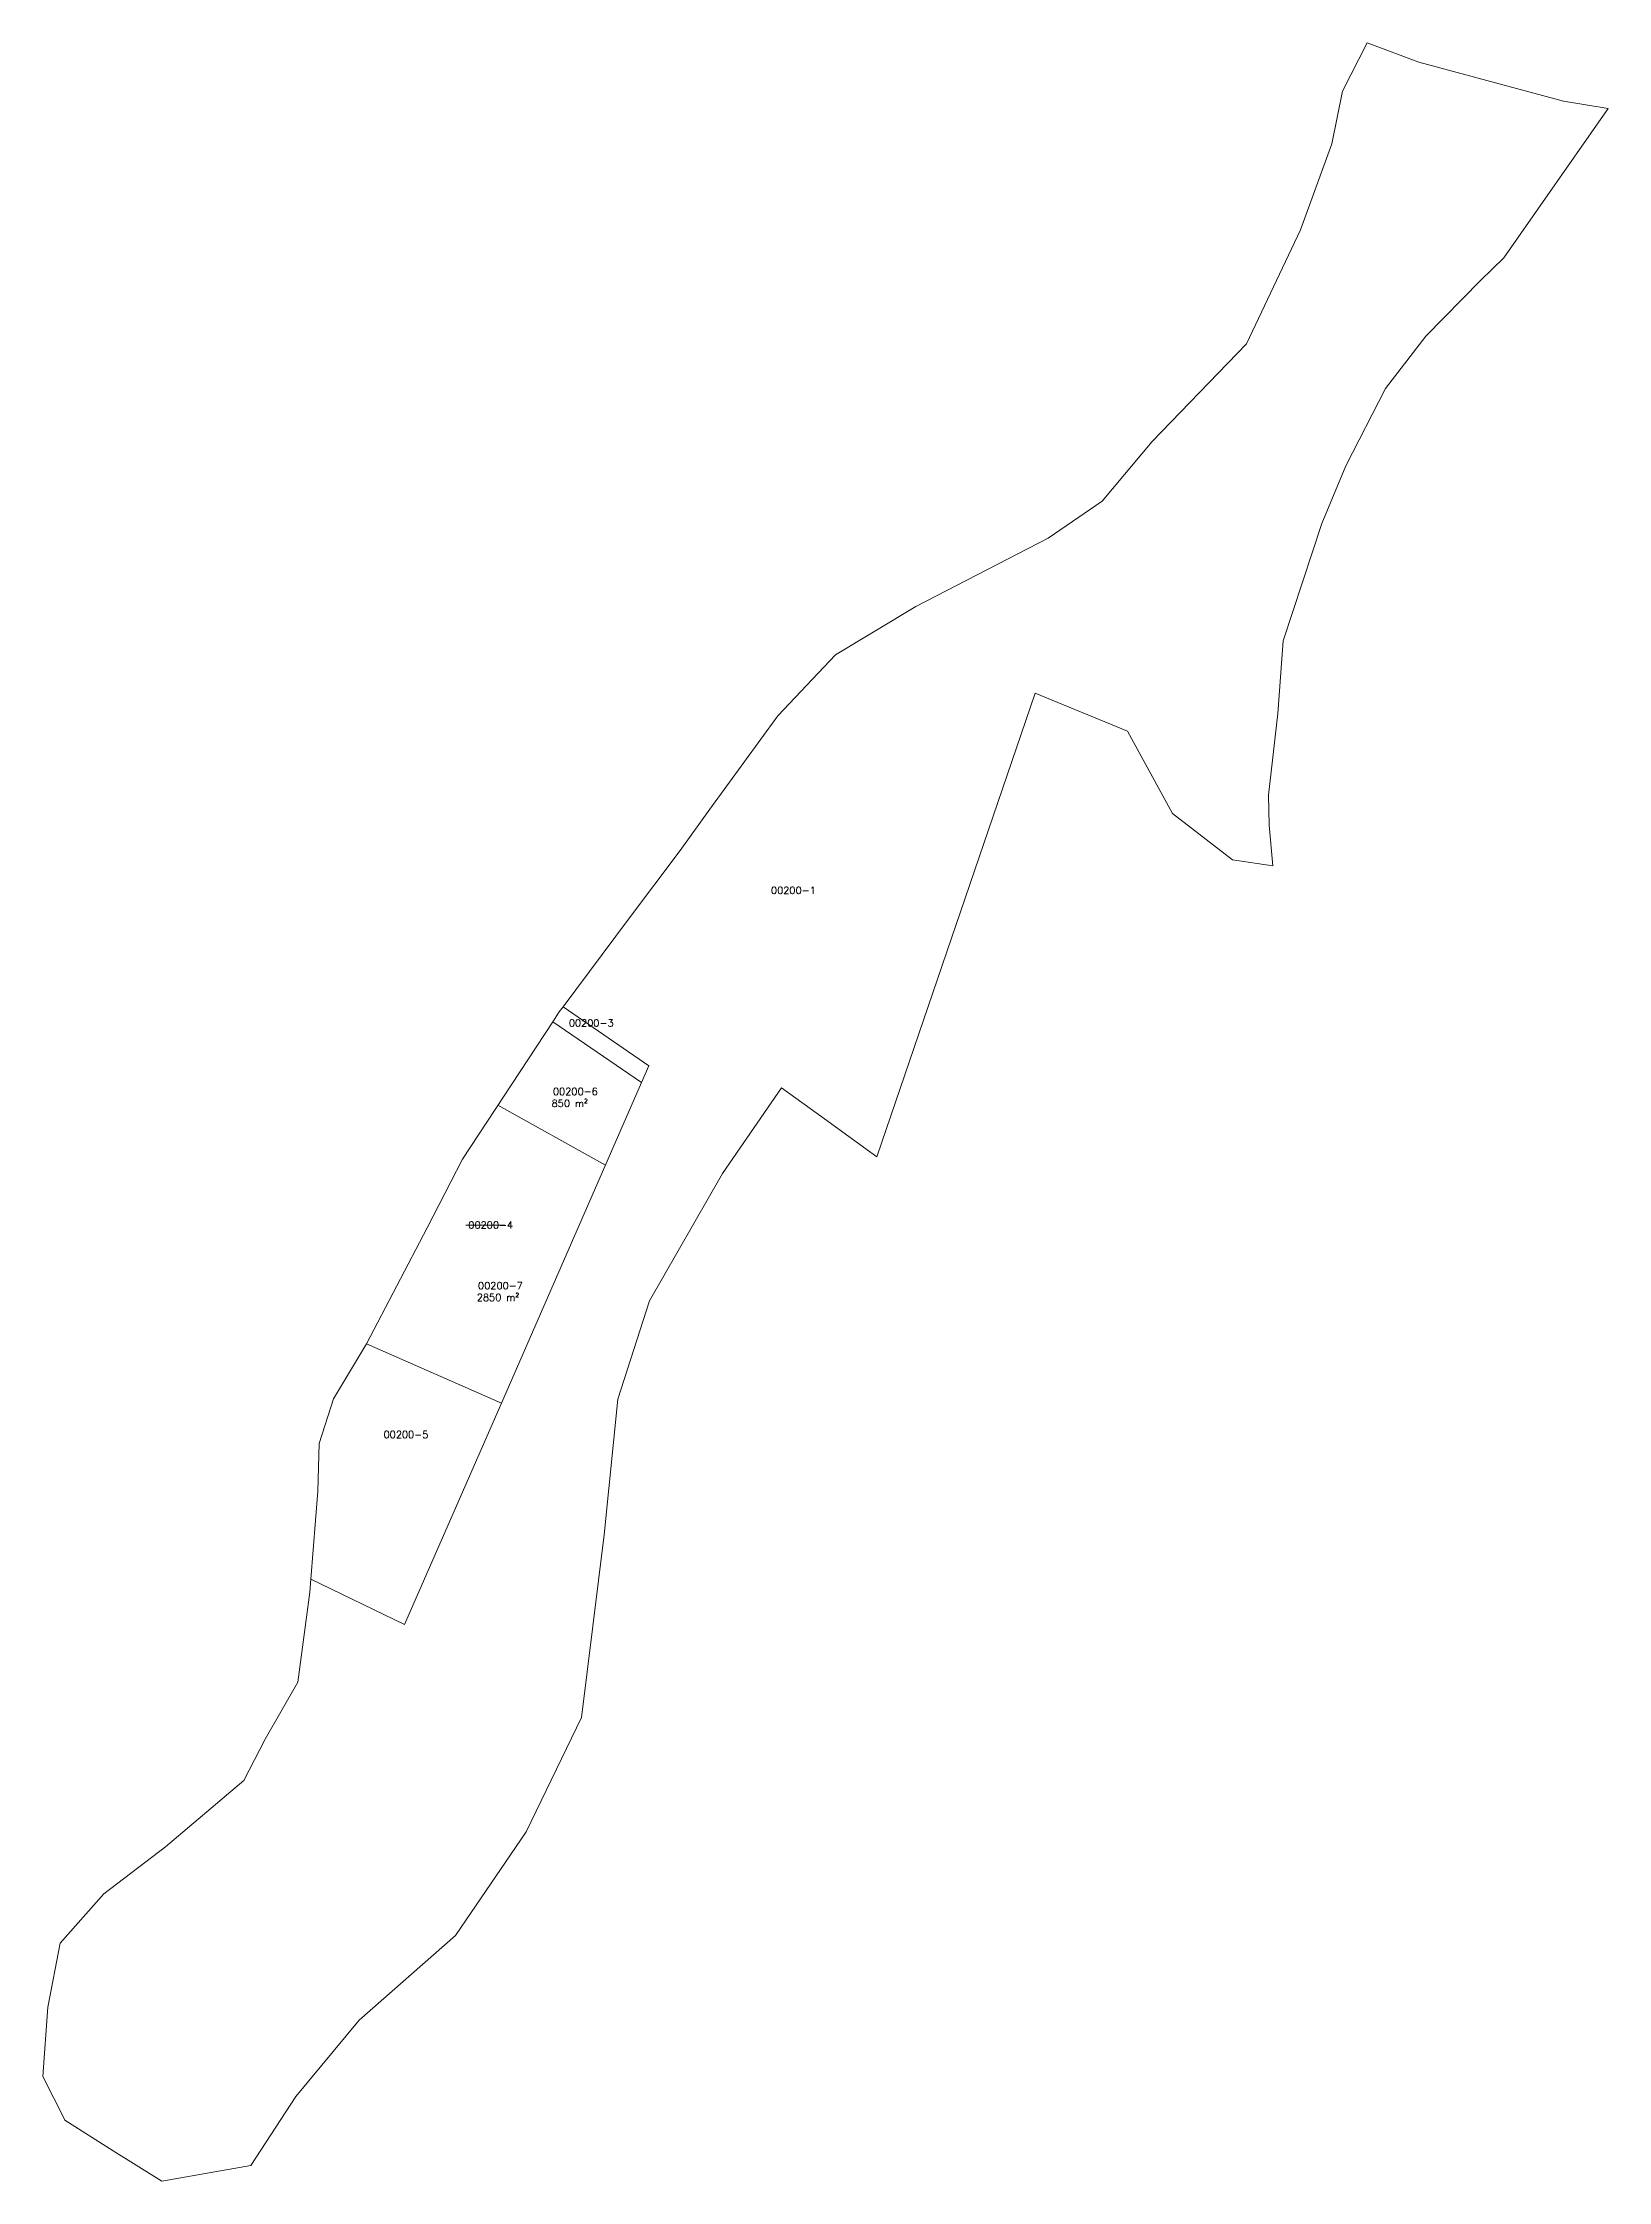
# Model space of a CAD drawing. Header units: metres. Extents: x 7520647 to 7521084, y 4696838 to 4697436.
import ezdxf

# ---------------------------------------------------------------- set-up
doc = ezdxf.new("R2010")
doc.units = ezdxf.units.M
for name, color, linetype, lineweight in [('Ndarjet', 1, 'Continuous', 0), ('Nr Parceles Baze', 7, 'Continuous', 0), ('Parcela Baze', 7, 'Continuous', 0)]:
    doc.layers.add(name, color=color, linetype=linetype, lineweight=lineweight)
doc.styles.get("Standard").update_dxf_attribs({"font": 'simplex.shx'})

msp = doc.modelspace()

# ---------------------------------------------------------------- linework, layer by layer
at = {"layer": 'Ndarjet', "flags": 128}
for points in [[(7520804.01, 4697121.99), (7520773.99, 4697138.7)], [(7520765.06, 4697105.22), (7520775.89, 4697105.22)]]:
    msp.add_lwpolyline(points, dxfattribs=at)
at = {"layer": 'Parcela Baze', "flags": 128}
for points in [[(7520721.75, 4697006.34), (7520747.91, 4696993.7), (7520774.95, 4697055.53), (7520814.09, 4697145.05), (7520816.13, 4697149.72), (7520792.19, 4697166.17), (7520810.49, 4697190.66), (7520824.88, 4697209.93), (7520833.18, 4697221.42), (7520852.22, 4697247.54), (7520868.29, 4697264.52), (7520890.78, 4697278.09), (7520927.7, 4697297.18), (7520942.85, 4697307.44), (7520956.8, 4697324.14), (7520983.12, 4697351.47), (7520998.21, 4697383.3), (7521006.96, 4697407.34), (7521009.93, 4697421.99), (7521016.81, 4697435.53), (7521031.26, 4697430.07), (7521071.72, 4697419.24), (7521084.19, 4697417.15), (7521054.98, 4697375.43), (7521048.52, 4697369.13), (7521033.24, 4697353.55), (7521021.98, 4697338.98), (7521010.87, 4697317.36), (7521004.17, 4697301.27), (7520993.36, 4697268.43), (7520991.86, 4697248.16), (7520989.3, 4697225.38), (7520989.46, 4697216.97), (7520990.52, 4697205.57), (7520979.2, 4697207.26), (7520962.42, 4697220.25), (7520949.85, 4697243.23), (7520924.1, 4697253.81), (7520879.82, 4697124.33), (7520865.28, 4697134.91), (7520853.24, 4697143.6), (7520836.78, 4697119.66), (7520816.37, 4697084.06), (7520807.52, 4697056.6), (7520803.72, 4697018.68), (7520797.35, 4696967.72), (7520781.9, 4696935.74), (7520762.14, 4696906.83), (7520735.19, 4696883.1), (7520717.51, 4696861.79), (7520705, 4696842.51), (7520680.12, 4696838.14), (7520666.51, 4696846.65), (7520653.01, 4696855.19), (7520653.01, 4696855.27), (7520646.84, 4696867.39), (7520648.29, 4696886.72), (7520651.71, 4696904.63), (7520663.89, 4696918.47), (7520681.1, 4696931.57), (7520703.05, 4696950.08), (7520708.97, 4696961.64), (7520718.11, 4696977.55), (7520721.46, 4697002.68), (7520721.75, 4697006.34)], [(7520814.09, 4697145.05), (7520789.36, 4697162.06), (7520791.15, 4697164.77), (7520792.19, 4697166.17), (7520816.13, 4697149.72), (7520814.09, 4697145.05)], [(7520774.95, 4697055.53), (7520737.3, 4697072.05), (7520754.2, 4697104.48), (7520764.11, 4697123.68), (7520789.36, 4697162.06), (7520814.09, 4697145.05), (7520774.95, 4697055.53)], [(7520737.3, 4697072.05), (7520774.95, 4697055.53), (7520747.91, 4696993.7), (7520721.75, 4697006.34), (7520723.67, 4697030.87), (7520724.05, 4697044.26), (7520728.08, 4697056.67), (7520737.3, 4697072.05)]]:
    msp.add_lwpolyline(points, dxfattribs=at)

# ---------------------------------------------------------------- texts
at = {"layer": 'Nr Parceles Baze'}
for s, p in [('00200-1', (7520850.28, 4697197.78)), ('00200-3', (7520793.8, 4697160.72)), ('00200-4', (7520765.73, 4697104.27)), ('00200-5', (7520742.04, 4697045.73))]:
    msp.add_text(s, height=2, dxfattribs=at).set_placement(p)
at = {"layer": 'Nr Parceles Baze', "color": 1}
for s, p in [('850 m²', (7520788.99, 4697138.26)), ('00200-6', (7520789.37, 4697141.57)), ('2850 m²', (7520768.09, 4697084.03)), ('00200-7', (7520768.44, 4697087.33))]:
    msp.add_text(s, height=2, dxfattribs=at).set_placement(p)

doc.saveas('drawing.dxf')
